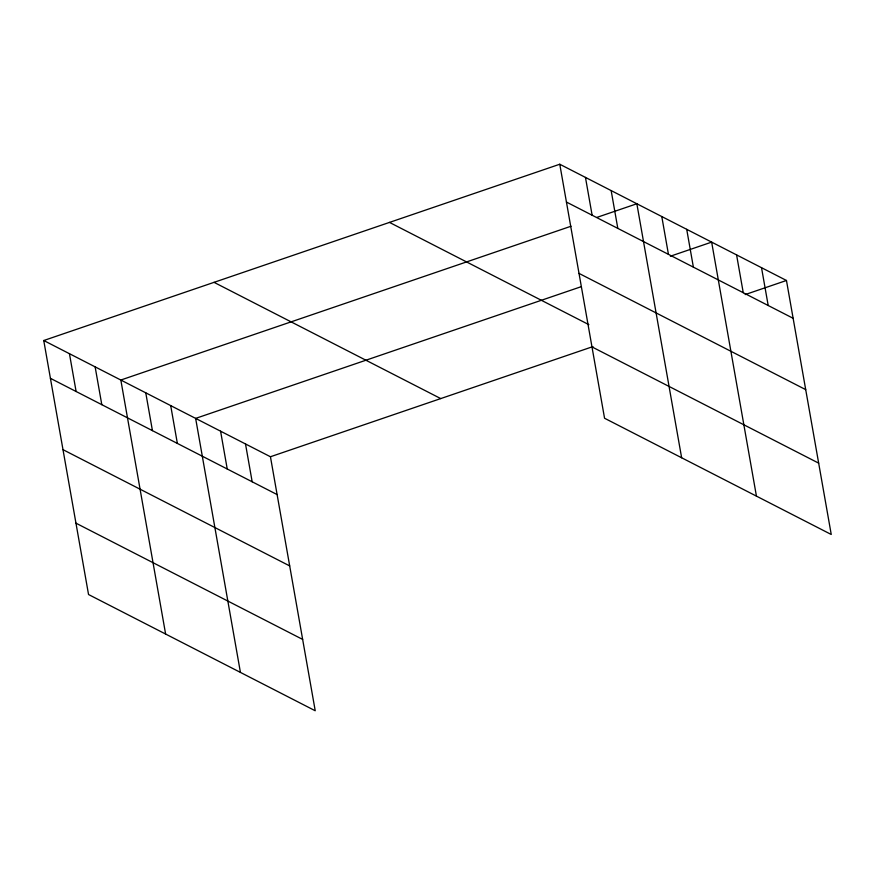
<?xml version="1.0" encoding="UTF-8"?>
<svg xmlns="http://www.w3.org/2000/svg" width="875" height="875" viewBox="0 0 875 875"><rect width="100%" height="100%" fill="white"/><g stroke="black" fill="none" stroke-linecap="round" stroke-linejoin="round"><path stroke-width="1.31" d="M43.75 340.517L270.441 456.75L315.23 710.763L88.539 594.519L43.75 340.517L559.77 164.237L786.461 280.481L831.25 534.483L604.559 418.25L559.77 164.237M571.047 226.231L120.827 380.034L165.616 634.047M596.848 217.416L636.847 203.755L681.636 457.767M581.361 286.628L195.639 418.392L240.428 672.405M670.37 256.222L711.648 242.123L756.438 496.125M270.441 456.75L592.955 346.587M745.183 294.58L786.461 280.481M566.431 202.048L793.133 318.292M579.009 273.394L805.711 389.637M389.484 222.403L588.864 324.647M591.97 346.905L818.672 463.148M214.036 282.341L440.727 398.584M50.422 378.328L277.113 494.572M63 449.673L289.691 565.917M75.961 523.173L302.652 639.417M761.523 267.695L768.195 305.506M736.586 254.909L743.258 292.72M686.711 229.338L693.383 267.148M661.784 216.541L668.445 254.363M611.155 190.586L617.816 228.397M585.462 177.406L592.123 215.228M245.503 443.964L252.175 481.786M220.577 431.178L227.237 469M170.702 405.606L177.362 443.428M145.764 392.82L152.436 430.642M95.134 366.866L101.806 404.677M69.442 353.686L76.114 391.508"/></g></svg>
